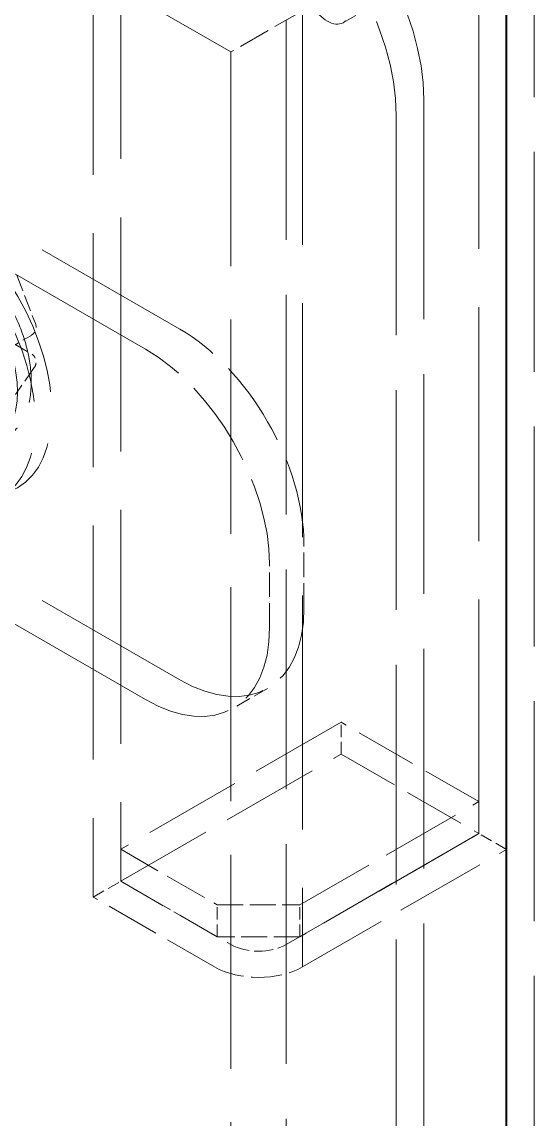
# Model space of a CAD drawing. Header units: millimetres. Extents: x 0 to 2378, y 0 to 1682.
# Drawn here: x 2181.08 to 2191.59, y 1439.48 to 1462 of the extents above; entities that cross this region are included whole.
import ezdxf

# ---------------------------------------------------------------- set-up
doc = ezdxf.new("R2010")
doc.units = ezdxf.units.MM
doc.header["$LTSCALE"] = 2
doc.linetypes.add('DASHED', pattern=[0.2067, 0.1654, -0.0413])
doc.layers.add('가려진 것(ISO)', color=2, linetype='DASHED', lineweight=18)
doc.layers.add('가시적인 것(ISO)', color=3, linetype='Continuous', lineweight=40)

msp = doc.modelspace()

# ---------------------------------------------------------------- linework, layer by layer
at = {"layer": '가려진 것(ISO)', "ltscale": 12.833244}
msp.add_line((2114.091, 1502.4261), (2185.3673, 1461.3808), dxfattribs=at)
at = {"layer": '가려진 것(ISO)', "ltscale": 14.513788}
for p, q in [((2190.4585, 1445.343), (2190.4585, 1464.9641)), ((2183.1046, 1463.9868), (2183.1046, 1444.3657)), ((2182.5389, 1463.6611), (2182.5389, 1444.0399)), ((2186.8381, 1462.2277), (2186.8381, 1442.6066))]:
    msp.add_line(p, q, dxfattribs=at)
at = {"layer": '가려진 것(ISO)', "ltscale": 13.634165}
for p, q in [((2191.5899, 1464.9666), (2191.5899, 1414.2787)), ((2186.4987, 1462.0348), (2186.4987, 1411.3469)), ((2189.3271, 1460.406), (2189.3271, 1409.7181)), ((2188.7614, 1460.0803), (2188.7614, 1409.3924))]:
    msp.add_line(p, q, dxfattribs=at)
at = {"layer": '가려진 것(ISO)', "ltscale": 0.761779}
for p, q in [((2188.2365, 1462.3079), (2187.6708, 1461.9821)), ((2187.6301, 1446.9718), (2187.6301, 1447.6258)), ((2190.4585, 1445.343), (2190.4585, 1445.997)), ((2191.0242, 1445.0172), (2190.4585, 1445.343)), ((2183.1046, 1444.3657), (2183.1046, 1445.0197)), ((2182.5389, 1444.0399), (2183.1046, 1444.3657)), ((2185.0845, 1443.2256), (2185.0845, 1443.8796)), ((2186.7815, 1443.2256), (2186.7815, 1443.8796))]:
    msp.add_line(p, q, dxfattribs=at)
at = {"layer": '가려진 것(ISO)', "ltscale": 1.980784}
msp.add_line((2186.8381, 1462.2277), (2185.3673, 1461.3808), dxfattribs=at)
at = {"layer": '가려진 것(ISO)', "ltscale": 13.282315}
msp.add_line((2185.3673, 1461.3808), (2185.3673, 1412.0009), dxfattribs=at)
at = {"layer": '가려진 것(ISO)', "ltscale": 12.4821}
for p, q in [((2177.0233, 1459.8946), (2184.3208, 1455.6923)), ((2183.6137, 1455.2851), (2176.3162, 1459.4874)), ((2177.0233, 1452.7002), (2184.3208, 1448.4979)), ((2183.6137, 1448.0907), (2176.3162, 1452.293))]:
    msp.add_line(p, q, dxfattribs=at)
at = {"layer": '가려진 것(ISO)', "ltscale": 1.033597}
for p, q in [((2180.9694, 1456.7988), (2181.3532, 1455.8094)), ((2181.3305, 1454.9028), (2180.9467, 1454.3553))]:
    msp.add_line(p, q, dxfattribs=at)
at = {"layer": '가려진 것(ISO)', "ltscale": 0.991435}
msp.add_line((2180.5303, 1455.6149), (2181.2665, 1455.1909), dxfattribs=at)
at = {"layer": '가려진 것(ISO)', "ltscale": 0.571309}
msp.add_line((2180.8423, 1455.3194), (2181.2665, 1455.5637), dxfattribs=at)
at = {"layer": '가려진 것(ISO)', "ltscale": 1.523657}
for p, q in [((2186.8664, 1449.9752), (2186.8664, 1451.2832)), ((2186.1593, 1449.568), (2186.1593, 1450.876))]:
    msp.add_line(p, q, dxfattribs=at)
at = {"layer": '가려진 것(ISO)', "ltscale": 0.952248}
msp.add_line((2186.1173, 1448.3214), (2185.4102, 1447.9142), dxfattribs=at)
at = {"layer": '가려진 것(ISO)', "ltscale": 6.094929}
for p, q in [((2187.6301, 1447.6258), (2183.1046, 1445.0197)), ((2183.1046, 1444.3657), (2187.6301, 1446.9718))]:
    msp.add_line(p, q, dxfattribs=at)
at = {"layer": '가려진 것(ISO)', "ltscale": 3.809293}
for p, q in [((2190.4585, 1445.997), (2187.6301, 1447.6258)), ((2187.6301, 1446.9718), (2190.4585, 1445.343))]:
    msp.add_line(p, q, dxfattribs=at)
at = {"layer": '가려진 것(ISO)', "ltscale": 4.952111}
for p, q in [((2186.7815, 1443.8796), (2190.4585, 1445.997)), ((2190.4585, 1445.343), (2186.7815, 1443.2256))]:
    msp.add_line(p, q, dxfattribs=at)
at = {"layer": '가려진 것(ISO)', "ltscale": 5.33305}
msp.add_line((2186.4987, 1443.0627), (2190.4585, 1445.343), dxfattribs=at)
at = {"layer": '가려진 것(ISO)', "ltscale": 2.666475}
for p, q in [((2183.1046, 1445.0197), (2185.0845, 1443.8796)), ((2185.0845, 1443.2256), (2183.1046, 1444.3657))]:
    msp.add_line(p, q, dxfattribs=at)
at = {"layer": '가려진 것(ISO)', "ltscale": 5.637802}
msp.add_line((2186.8381, 1442.6066), (2191.0242, 1445.0172), dxfattribs=at)
at = {"layer": '가려진 것(ISO)', "ltscale": 3.047415}
msp.add_line((2183.1046, 1444.3657), (2185.3673, 1443.0627), dxfattribs=at)
at = {"layer": '가려진 것(ISO)', "ltscale": 3.352166}
msp.add_line((2185.0279, 1442.6066), (2182.5389, 1444.0399), dxfattribs=at)
at = {"layer": '가려진 것(ISO)', "ltscale": 1.616089}
for p, q in [((2185.0845, 1443.8796), (2186.7815, 1443.8796)), ((2186.7815, 1443.2256), (2185.0845, 1443.2256))]:
    msp.add_line(p, q, dxfattribs=at)
at = {"layer": '가려진 것(ISO)', "ltscale": 0.270041}
msp.add_arc((2181.1667, 1455.737), 0.2, 299.93599, 21.19789, dxfattribs=at)
at = {"layer": '가려진 것(ISO)', "ltscale": 0.316014}
msp.add_arc((2181.1667, 1455.0176), 0.2, 324.97291, 60.06401, dxfattribs=at)
at = {"layer": '가려진 것(ISO)', "ltscale": 5.983681}
for centre in [(2186.4987, 1462.0348), (2185.933, 1461.7091)]:
    msp.add_ellipse(centre, major_axis=(1.9961, -3.4663), ratio=0.5780931, start_param=0.7873319, end_param=2.3581282, dxfattribs=at)
at = {"layer": '가려진 것(ISO)', "ltscale": 3.879783}
msp.add_ellipse((2187.3472, 1462.544), major_axis=(0.3236, -0.5619), ratio=0.5780931, dxfattribs=at)
at = {"layer": '가려진 것(ISO)', "ltscale": 12.918983}
for centre in [(2179.2862, 1455.3852), (2178.9468, 1455.1898)]:
    msp.add_ellipse(centre, major_axis=(1.6967, -2.9464), ratio=0.5780931, dxfattribs=at)
at = {"layer": '가려진 것(ISO)', "ltscale": 12.159042}
msp.add_ellipse((2179.2862, 1455.3852), major_axis=(1.1977, -2.0798), ratio=0.5780931, dxfattribs=at)
at = {"layer": '가려진 것(ISO)', "ltscale": 5.385303}
for centre, major_axis, start_param, end_param in [((2184.3208, 1452.7491), (-1.7965, 3.1197), 3.9289245, 5.4997209), ((2183.6137, 1452.3419), (1.7965, -3.1197), 0.7873319, 2.3581282), ((2184.3208, 1451.4411), (1.7965, -3.1197), 5.4997209, 7.0705172), ((2183.6137, 1451.0339), (1.7965, -3.1197), 5.4997209, 7.0705172)]:
    msp.add_ellipse(centre, major_axis=major_axis, ratio=0.5780931, start_param=start_param, end_param=end_param, dxfattribs=at)
at = {"layer": '가려진 것(ISO)', "ltscale": 1.196656}
msp.add_ellipse((2185.933, 1443.3884), major_axis=(0.8, 0), ratio=0.5758617, start_param=3.9269908, end_param=5.4977871, dxfattribs=at)
at = {"layer": '가려진 것(ISO)', "ltscale": 1.91471}
msp.add_ellipse((2185.933, 1443.1278), major_axis=(-1.28, 0), ratio=0.5758617, start_param=0.7853982, end_param=2.3561945, dxfattribs=at)
at = {"layer": '가려진 것(ISO)', "ltscale": 7.042982}
msp.add_open_spline([(2178.3148, 1457.5953), (2178.4439, 1457.6697), (2178.5907, 1457.7122), (2178.9086, 1457.7334), (2179.0806, 1457.7076), (2179.4413, 1457.5884), (2179.6304, 1457.4884), (2179.9993, 1457.2251), (2180.1786, 1457.0605), (2180.5075, 1456.686), (2180.6571, 1456.4766), (2180.913, 1456.0335), (2181.0195, 1455.8), (2181.1793, 1455.33), (2181.2326, 1455.0936), (2181.2783, 1454.6388), (2181.2706, 1454.4205), (2181.1888, 1454.0268), (2181.1157, 1453.8501), (2180.9271, 1453.5944), (2180.8261, 1453.5025), (2180.7101, 1453.4357)], degree=3, knots=[3.9289245, 3.9289245, 3.9289245, 3.9289245, 4.2052532, 4.2052532, 4.5032752, 4.5032752, 4.8312275, 4.8312275, 5.1653932, 5.1653932, 5.4974106, 5.4974106, 5.8283163, 5.8283163, 6.1602978, 6.1602978, 6.4944399, 6.4944399, 6.8224877, 6.8224877, 7.0705172, 7.0705172, 7.0705172, 7.0705172], dxfattribs=at)
at = {"layer": '가시적인 것(ISO)'}
msp.add_line((2191.0242, 1396.1645), (2191.0242, 1464.8385), dxfattribs=at)

doc.saveas('drawing.dxf')
